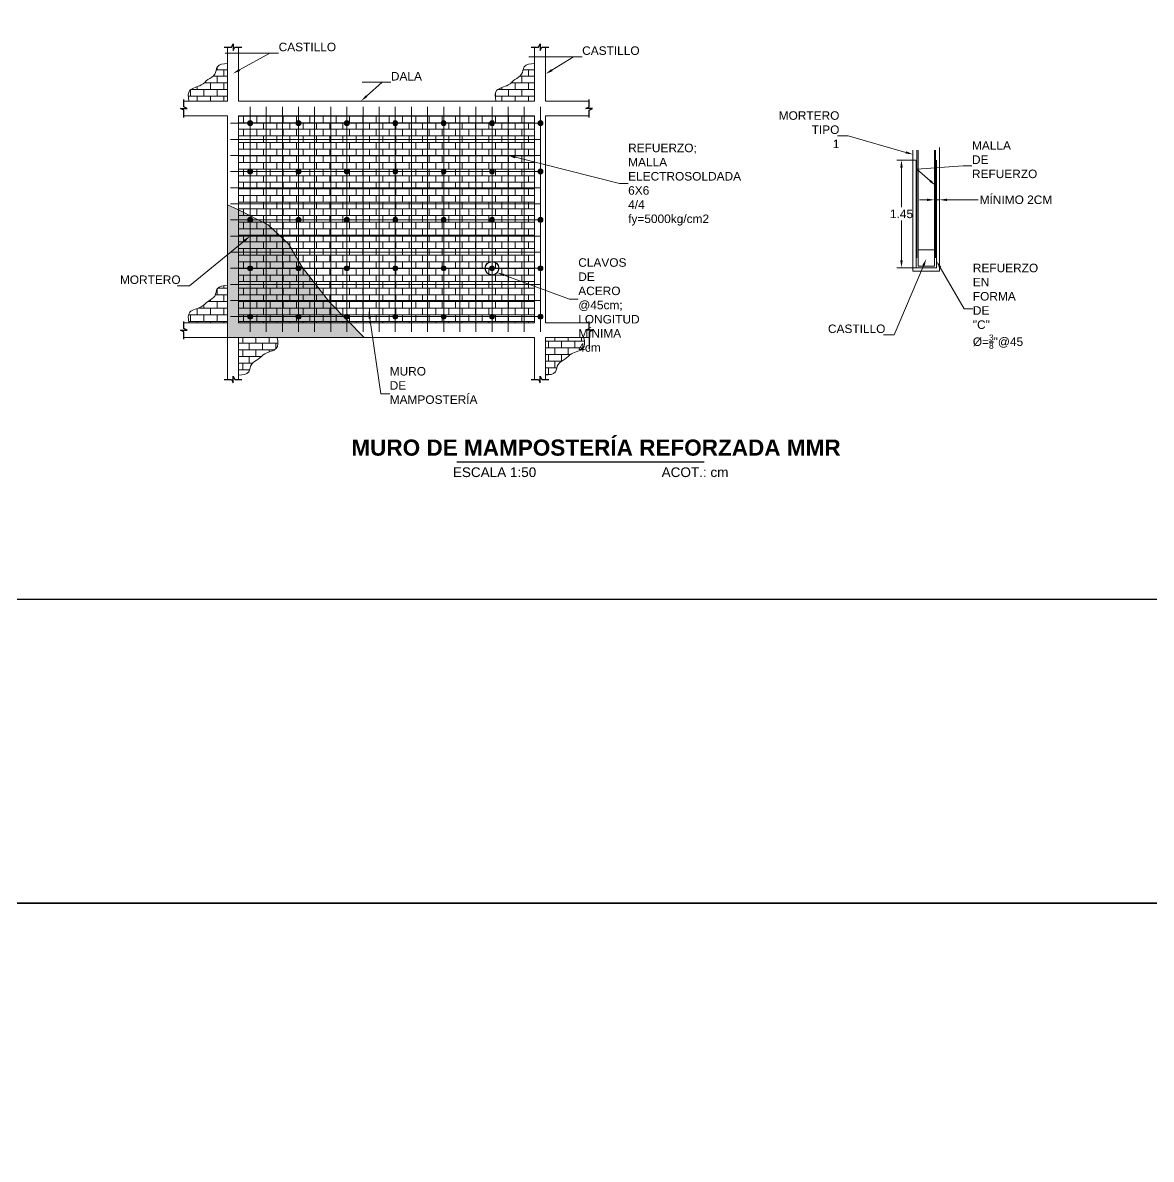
# Model space of a CAD drawing. Header units: metres. Extents: x 14 to 161, y 5 to 309.
# Drawn here: x 89.78 to 105.04, y 239.77 to 255.14 of the extents above; entities that cross this region are included whole.
import ezdxf
from ezdxf import colors
from ezdxf.entities.mleader import LeaderData, LeaderLine
from ezdxf.enums import TextEntityAlignment as Align
from ezdxf.math import Vec2, Vec3

# ---------------------------------------------------------------- set-up
doc = ezdxf.new("R2010")
doc.units = ezdxf.units.M
doc.header["$PDMODE"] = 35
for name, color, linetype, lineweight in [('.S-Refuerzo', 1, 'Continuous', 18), ('A-Acabados arquitectonicos', 254, 'Continuous', 20), ('E-Armado', 2, 'Continuous', 18), ('E-Concreto', 3, 'Continuous', 20), ('E-Hatch', 1, 'Continuous', 5)]:
    doc.layers.add(name, color=color, linetype=linetype, lineweight=lineweight)
for name, color, linetype in [('E-Cotas', 2, 'Continuous'), ('E-Pie', 1, 'Continuous'), ('E-Titulo', 2, 'Continuous')]:
    doc.layers.add(name, color=color, linetype=linetype)
doc.styles.add('General', font='arial.ttf', dxfattribs={"height": 2.3})
doc.styles.add('Texto_Minimo', font='arial.ttf', dxfattribs={"height": 1.8})
doc.styles.add('Titulos', font='', dxfattribs={"height": 6})
doc.styles.get('Titulos').set_extended_font_data('Arial', bold=True)
doc.dimstyles.new('Generales', dxfattribs={"dimscale": 0, "dimtxt": 2.3, "dimasz": 2, "dimexe": 1.25, "dimexo": 0.625, "dimtad": 0, "dimtih": 1, "dimtoh": 1, "dimzin": 1, "dimdsep": 46, "dimtxsty": 'General', "dimcen": 2, "dimclrd": 2, "dimclre": 2, "dimclrt": 3, "dimadec": 0, "dimazin": 0, "dimtfac": 1, "dimtmove": 0, "dimatfit": 3, "dimfxl": 1, "dimlwd": 13, "dimlwe": 13, "dimarcsym": 0})
pattern_1 = [(0, (57.20476356062562, 265.3420270072173), (0, 0.08958370026666665), []), (90, (57.20476356062562, 265.3420270072173), (-0.08958370026666665, 0.08958370026666665), [0.08958370026666665, -0.08958370026666665])]

# ---------------------------------------------------------------- blocks, each defined once
blk = doc.blocks.new('TITULO2')
blk.add_line((0.4850106241295311, -0.2910739699517073), (-0.664748140315389, -0.2910739699517073))
for tag, height, style, p in [('TÍTULO', 2.3, 'General', (-0.1142619689694587, -0.2232769924304909)), ('ESCALA', 0.045, 'Texto_Minimo', (-0.489101421398708, -0.3378050226422467)), ('ACOTACIÓN', 0.045, 'Texto_Minimo', (0.262998439188474, -0.3370171920734976))]:
    blk.add_attdef(tag, text='', height=height, dxfattribs=dict(style=style)).set_placement(p, align=Align.MIDDLE_CENTER)
blk = doc.blocks.new('clavos')
at = {"true_color": 0x707070}
h = blk.add_hatch(color=8, dxfattribs=at)
h.dxf.hatch_style = 1
edge = h.paths.add_edge_path()
edge.add_arc((0, 0), 0.01145398917878993, 0, 360)
at = {"layer": '.S-Refuerzo', "lineweight": 5}
blk.add_circle((0, 0), 0.01145398917878993, dxfattribs=at)
blk = doc.blocks.new('*U1091')
at = {"layer": '.S-Refuerzo', "xscale": 2.9068, "yscale": 2.9068, "zscale": 2.9068}
blk.add_blockref('clavos', (0, 0), dxfattribs=at)
blk = doc.blocks.new('*U1092')
at = {"layer": 'E-Armado', "color": 0, "linetype": 'ByBlock', "lineweight": -2, "transparency": 16777216}
for p in [(0, 0), (0.65403, 0), (1.30806, 0), (1.96209, 0), (2.61612, 0), (3.27015, 0), (3.92418, 0), (-4.004778730231717e-17, -0.65403, -0.65403), (0.65403, -0.65403, -0.65403), (1.30806, -0.65403, -0.65403), (1.96209, -0.65403, -0.65403), (2.61612, -0.65403, -0.65403), (3.27015, -0.65403, -0.65403), (3.92418, -0.65403, -0.65403), (-8.009557460463435e-17, -1.30806, -1.30806), (0.6540299999999999, -1.30806, -1.30806), (1.30806, -1.30806, -1.30806), (1.96209, -1.30806, -1.30806), (2.61612, -1.30806, -1.30806), (3.27015, -1.30806, -1.30806), (3.92418, -1.30806, -1.30806), (-1.201433619069515e-16, -1.96209, -1.96209), (0.6540299999999999, -1.96209, -1.96209), (1.30806, -1.96209, -1.96209), (1.96209, -1.96209, -1.96209), (2.61612, -1.96209, -1.96209), (3.27015, -1.96209, -1.96209), (3.92418, -1.96209, -1.96209), (-1.601911492092687e-16, -2.61612, -2.61612), (0.6540299999999999, -2.61612, -2.61612), (1.30806, -2.61612, -2.61612), (1.96209, -2.61612, -2.61612), (2.61612, -2.61612, -2.61612), (3.27015, -2.61612, -2.61612), (3.92418, -2.61612, -2.61612)]:
    blk.add_blockref('*U1091', p, dxfattribs=at)
blk = doc.blocks.new('*D1094')
at = {"layer": 'Defpoints', "color": 0, "transparency": 16777216}
for p in [(101.6648605137676, 253.2784724927177), (101.8910689175566, 253.2784724927177), (101.8910689175566, 251.8250724927177)]:
    blk.add_point(p, dxfattribs=at)
at = {"layer": 'E-Cotas', "color": 2, "linetype": 'Continuous', "lineweight": 13, "transparency": 16777216}
for p, q in [((101.8598189175566, 253.2784724927177), (101.6023605137676, 253.2784724927177)), ((101.6648605137676, 253.1784724927177), (101.6648605137676, 252.6417383863057)), ((101.6648605137676, 251.9250724927177), (101.6648605137676, 252.4618065991297)), ((101.8598189175566, 251.8250724927177), (101.6023605137676, 251.8250724927177))]:
    blk.add_line(p, q, dxfattribs=at)
at = {"layer": 'E-Cotas', "color": 2, "transparency": 16777216}
for points in [[(101.648193847101, 253.1784724927177), (101.6815271804343, 253.1784724927177), (101.6648605137676, 253.2784724927177)], [(101.648193847101, 251.9250724927177), (101.6815271804343, 251.9250724927177), (101.6648605137676, 251.8250724927177)]]:
    blk.add_solid(points, dxfattribs=at)
at = {"layer": 'E-Cotas', "color": 3, "transparency": 16777216, "insert": (101.6648605137677, 252.5517724927176), "char_height": 0.115, "attachment_point": 5, "style": 'General'}
blk.add_mtext('1.45', dxfattribs=at)
blk = doc.blocks.new('*D1093')
at = {"layer": 'Defpoints', "color": 0, "ltscale": 0.5, "transparency": 16777216}
for p in [(102.180324593722, 252.7427840902269), (102.1090789175563, 252.5919922515838), (102.180324593722, 252.5919922515838)]:
    blk.add_point(p, dxfattribs=at)
at = {"layer": 'E-Cotas', "color": 2, "linetype": 'Continuous', "lineweight": 13, "ltscale": 0.5, "transparency": 16777216}
for p, q in [((102.0090789175563, 252.7427840902269), (101.9090789175563, 252.7427840902269)), ((102.1090789175563, 252.6232422515838), (102.1090789175563, 252.8052840902269)), ((102.1090789175563, 252.7427840902269), (102.180324593722, 252.7427840902269)), ((102.180324593722, 252.6232422515838), (102.180324593722, 252.8052840902269)), ((102.280324593722, 252.7427840902269), (102.7022733873783, 252.7427840902269))]:
    blk.add_line(p, q, dxfattribs=at)
at = {"layer": 'E-Cotas', "color": 2, "ltscale": 0.5, "transparency": 16777216}
for points in [[(102.0090789175563, 252.7594507568936), (102.0090789175563, 252.7261174235602), (102.1090789175563, 252.7427840902269)], [(102.280324593722, 252.7594507568936), (102.280324593722, 252.7261174235602), (102.180324593722, 252.7427840902269)]]:
    blk.add_solid(points, dxfattribs=at)
at = {"layer": 'E-Cotas', "color": 3, "ltscale": 0.5, "transparency": 16777216, "insert": (103.2123501268053, 252.7427840902269), "char_height": 0.115, "attachment_point": 5, "style": 'General'}
blk.add_mtext('MÍNIMO 2CM', dxfattribs=at)

msp = doc.modelspace()

# ---------------------------------------------------------------- hatches: boundary and pattern name
at = {"layer": 'A-Acabados arquitectonicos', "true_color": 0x4a4a4a, "transparency": 33554605}
h = msp.add_hatch(color=251, dxfattribs=at)
h.dxf.hatch_style = 1
h.paths.add_polyline_path([(93.56318297982548, 251.8320139167628), (93.37837315567455, 252.1486376425551), (93.10209913866473, 252.4033043066887), (92.6904056939639, 252.6132316950058), (92.5527818615866, 252.6741021443741), (92.5527818615866, 250.8790303041738), (94.40192394325359, 250.8790303041738), (93.93611334540165, 251.3538662842383)])
at = {"layer": 'E-Hatch'}
h = msp.add_hatch(dxfattribs=at)
h.set_pattern_fill('AR-B816', color=8, scale=0.0004408646666666667)
h.set_pattern_definition(pattern_1)
edge = h.paths.add_edge_path()
edge.add_line((92.5527818615866, 254.0790292315089), (92.5527818615866, 254.5866399123988))
edge.add_spline(control_points=[(92.5527818615866, 254.5866399123989), (92.55244166065356, 254.5866082540201), (92.498531298203, 254.5815958271576), (92.39779051418162, 254.5734297625601), (92.39637624885523, 254.4238408865675), (92.2809363861127, 254.3752985862124), (92.19649614206622, 254.2726318371273), (92.0104285593149, 254.2519119797282), (92.01939794754824, 254.1380317003637), (92.03125983707145, 254.0790292315089)], knot_values=[0.09327237415157885, 0.09327237415157885, 0.09327237415157885, 0.09327237415157885, 0.09509576830072786, 0.3820790370325455, 0.5944538754670514, 0.8268645308848689, 1.059274933221785, 1.400278709465226, 1.706163683880507, 1.706163683880507, 1.706163683880507, 1.706163683880507], degree=3, periodic=0)
edge.add_line((92.03125983707145, 254.0790292315089), (92.55278186158613, 254.0790292315089))
h = msp.add_hatch(dxfattribs=at)
h.set_pattern_fill('AR-B816', color=8, scale=0.0004408646666666667)
h.set_pattern_definition(pattern_1)
edge = h.paths.add_edge_path()
edge.add_line((96.70277651847786, 254.0790292315089), (96.70277651847786, 254.5866399123988))
edge.add_spline(control_points=[(96.70277651847786, 254.5866399123989), (96.70243631754508, 254.5866082540201), (96.64852595509427, 254.5815958271576), (96.54778517107289, 254.5734297625601), (96.54637090574678, 254.4238408865675), (96.430931043004, 254.3752985862124), (96.34649079895752, 254.2726318371273), (96.16042321620617, 254.2519119797282), (96.16939260443951, 254.1380317003637), (96.18125449396271, 254.0790292315089)], knot_values=[0.09327237415157885, 0.09327237415157885, 0.09327237415157885, 0.09327237415157885, 0.09509576830072786, 0.3820790370325455, 0.5944538754670514, 0.8268645308848689, 1.059274933221785, 1.400278709465226, 1.706163683880507, 1.706163683880507, 1.706163683880507, 1.706163683880507], degree=3, periodic=0)
edge.add_line((96.18125449396271, 254.0790292315089), (96.70277651847739, 254.0790292315089))
h = msp.add_hatch(dxfattribs=at)
h.set_pattern_fill('AR-B816', color=8, scale=0.0004408646666666667)
h.set_pattern_definition(pattern_1)
h.paths.add_polyline_path([(92.70278166846205, 253.8790294890082), (96.70277651847786, 253.8790294890082), (96.70277651847786, 251.0790330939975), (92.70278166846205, 251.0790330939975)])
h = msp.add_hatch(dxfattribs=at)
h.set_pattern_fill('AR-B816', color=8, scale=0.0004408646666666667)
h.set_pattern_definition(pattern_1)
edge = h.paths.add_edge_path()
edge.add_line((92.5527818615866, 251.0790330939975), (92.5527818615866, 251.5866437748874))
edge.add_spline(control_points=[(92.5527818615866, 251.586643774887), (92.55244166065356, 251.5866121165087), (92.498531298203, 251.5815996896457), (92.39779051418162, 251.5734336250482), (92.39637624885523, 251.4238447490557), (92.2809363861127, 251.3753024487009), (92.19649614206622, 251.2726356996159), (92.0104285593149, 251.2519158422163), (92.01939794754824, 251.1380355628518), (92.03125983707145, 251.0790330939975)], knot_values=[0.09327237415157885, 0.09327237415157885, 0.09327237415157885, 0.09327237415157885, 0.09509576830072786, 0.3820790370325455, 0.5944538754670514, 0.8268645308848689, 1.059274933221785, 1.400278709465226, 1.706163683880507, 1.706163683880507, 1.706163683880507, 1.706163683880507], degree=3, periodic=0)
edge.add_line((92.03125983707145, 251.0790330939975), (92.55278186158645, 251.0790330939978))
h = msp.add_hatch(dxfattribs=at)
h.set_pattern_fill('AR-B816', color=8, scale=0.0004408646666666667)
h.set_pattern_definition([(0, (23.77845176758214, 275.7064789473066), (0, 0.08958370026666666), []), (90, (23.77845176758214, 275.7064789473066), (-0.08958370026666666, 0.08958370026666666), [0.08958370026666666, -0.08958370026666666])])
edge = h.paths.add_edge_path()
edge.add_line((92.70278166846256, 250.8776366611681), (92.70278166846256, 250.3700259802781))
edge.add_spline(control_points=[(92.70278166846256, 250.3700259802785), (92.70312186939509, 250.3700576386573), (92.75703223184564, 250.3750700655198), (92.85777301586754, 250.3832361301173), (92.85918728119364, 250.53282500611), (92.97462714393566, 250.5813673064646), (93.05906738798294, 250.6840340555501), (93.24513497073426, 250.7047539129492), (93.2361655825004, 250.8186341923137), (93.22430369297692, 250.8776366611681)], knot_values=[0.09327237415157885, 0.09327237415157885, 0.09327237415157885, 0.09327237415157885, 0.09509576830072786, 0.3820790370325455, 0.5944538754670514, 0.8268645308848689, 1.059274933221785, 1.400278709465226, 1.706163683880507, 1.706163683880507, 1.706163683880507, 1.706163683880507], degree=3, periodic=0)
edge.add_line((93.22430369297692, 250.8776366611681), (92.70278166846224, 250.8776366611681))
h = msp.add_hatch(dxfattribs=at)
h.set_pattern_fill('AR-B816', color=8, scale=0.0004408646666666667)
h.set_pattern_definition(pattern_1)
edge = h.paths.add_edge_path()
edge.add_line((96.84871624097508, 250.8776366611681), (96.84871624097508, 250.3700259802781))
edge.add_spline(control_points=[(96.84871624097508, 250.3700259802785), (96.8490564419076, 250.3700576386573), (96.90296680435867, 250.3750700655198), (97.00370758838056, 250.3832361301173), (97.0051218537059, 250.53282500611), (97.12056171644869, 250.5813673064646), (97.20500196049545, 250.6840340555501), (97.39106954324677, 250.7047539129492), (97.38210015501343, 250.8186341923137), (97.37023826549023, 250.8776366611681)], knot_values=[0.09327237415157885, 0.09327237415157885, 0.09327237415157885, 0.09327237415157885, 0.09509576830072786, 0.3820790370325455, 0.5944538754670514, 0.8268645308848689, 1.059274933221785, 1.400278709465226, 1.706163683880507, 1.706163683880507, 1.706163683880507, 1.706163683880507], degree=3, periodic=0)
edge.add_line((97.37023826549023, 250.8776366611681), (96.84871624097555, 250.8776366611681))

# ---------------------------------------------------------------- linework, layer by layer
at = {"layer": '.S-Refuerzo'}
for p, q in [((92.5527818615866, 250.8790303041738, 0.5903941945658087), (92.5527818615866, 252.6741021443741, -0.2792697868201088)), ((94.40192394325359, 250.8790303041738, 0.7801847537138578), (92.5527818615866, 250.8790303041738, 0.7801847537138578))]:
    msp.add_line(p, q, dxfattribs=at)
at = {"layer": '.S-Refuerzo', "elevation": 0.7801847537138578}
msp.add_lwpolyline([(92.5527818615866, 250.8790303041738), (94.40192394325359, 250.8790303041738), (93.93611334540165, 251.3538662842383), (93.56318297982548, 251.8320139167628), (93.37837315567455, 252.1486376425551), (93.10209913866473, 252.4033043066887), (92.6904056939639, 252.6132316950058), (92.5527818615866, 252.6741021443741), (92.5527818615866, 250.8790303041738)], dxfattribs=at)
at = {"layer": 'E-Armado'}
for p, q in [((92.85906171944015, 253.9984107688851, 0.7801847537138578), (92.85906171944015, 250.9570070402014, -1.835935246286141)), ((93.07707171944017, 253.9984107688851, 0.7801847537138578), (93.07707171944017, 250.9570070402014, -1.835935246286141)), ((93.29508171944042, 253.9984107688851, 0.7801847537138578), (93.29508171944042, 250.9570070402014, -1.835935246286141)), ((93.51309171944015, 253.9984107688851, 0.7801847537138578), (93.51309171944015, 250.9570070402014, -1.835935246286141)), ((93.73110171944043, 253.9984107688851, 0.780184753713856), (93.73110171944043, 250.9570070402014, -1.835935246286144)), ((93.94911171944017, 253.9984107688851, 0.780184753713856), (93.94911171944017, 250.9570070402014, -1.835935246286144)), ((94.16712171944016, 253.9984107688851, 0.7801847537138578), (94.16712171944016, 250.9570070402014, -1.835935246286141)), ((94.38513171944041, 253.9984107688851, 0.7801847537138578), (94.38513171944041, 250.9570070402014, -1.835935246286141)), ((94.60314171944015, 253.9984107688851, 0.7801847537138578), (94.60314171944015, 250.9570070402014, -1.835935246286141)), ((94.82115171944042, 253.9984107688851, 0.7801847537138578), (94.82115171944042, 250.9570070402014, -1.835935246286141)), ((95.03916171944016, 253.9984107688851, 0.7801847537138578), (95.03916171944016, 250.9570070402014, -1.835935246286141)), ((95.25717171944015, 253.9984107688851, 0.7801847537138578), (95.25717171944015, 250.9570070402014, -1.835935246286141)), ((95.47518171944043, 253.9984107688851, 0.7801847537138578), (95.47518171944043, 250.9570070402014, -1.835935246286141)), ((95.69319171944016, 253.9984107688851, 0.7801847537138578), (95.69319171944016, 250.9570070402014, -1.835935246286141)), ((95.91120171944041, 253.9984107688851, 0.7801847537138578), (95.91120171944041, 250.9570070402014, -1.835935246286141)), ((96.12921171944015, 253.9984107688851, 0.7801847537138578), (96.12921171944015, 250.9570070402014, -1.835935246286141)), ((96.34722171944017, 253.9984107688851, 0.7801847537138578), (96.34722171944017, 250.9570070402014, -1.835935246286141)), ((96.56523171944042, 253.9984107688851, 0.7801847537138578), (96.56523171944042, 250.9570070402014, -1.835935246286141)), ((96.78324171944016, 253.9984107688851, 0.7801847537138578), (96.78324171944016, 250.9570070402014, -1.835935246286141)), ((92.59289441367812, 253.7787214718176, 0.7801847537138578), (96.78324171944016, 253.7787214718176, 0.7801847537138578)), ((92.59289441367812, 253.5607114718177, 0.5621747537138564), (96.78324171944016, 253.5607114718177, 0.5621747537138564)), ((92.59289441367812, 253.3427014718177, 0.3441647537138586), (96.78324171944016, 253.3427014718177, 0.3441647537138586)), ((92.59289441367812, 253.1246914718176, 0.1261547537138554), (96.78324171944016, 253.1246914718176, 0.1261547537138554)), ((92.59289441367812, 252.9066814718176, -0.09185524628614417), (96.78324171944016, 252.9066814718176, -0.09185524628614417)), ((92.59289441367812, 252.6886714718177, -0.3098652462861438), (96.78324171944016, 252.6886714718177, -0.3098652462861438)), ((92.59289441367812, 252.4706614718177, -0.5278752462861434), (96.78324171944016, 252.4706614718177, -0.5278752462861434)), ((92.59289441367812, 252.2526514718176, -0.7458852462861429), (96.78324171944016, 252.2526514718176, -0.7458852462861429)), ((92.59289441367812, 252.0346414718176, -0.9638952462861425), (96.78324171944016, 252.0346414718176, -0.9638952462861425)), ((92.59289441367812, 251.8166314718177, -1.181905246286142), (96.78324171944016, 251.8166314718177, -1.181905246286142)), ((92.59289441367812, 251.5986214718177, -1.314523298837859), (96.78324171944016, 251.5986214718177, -1.314523298837859)), ((92.59289441367812, 251.3806114718177, -1.532533298837858), (96.78324171944016, 251.3806114718177, -1.532533298837858)), ((92.59289441367812, 251.1626014718177, -1.835935246286141), (96.78324171944016, 251.1626014718177, -1.835935246286141))]:
    msp.add_line(p, q, dxfattribs=at)
at = {"layer": 'E-Armado', "lineweight": 9}
for p, q in [((101.8733675290771, 251.9558784927176, 0.7801847537138578), (101.8733675290771, 253.4164189516935, 0.7801847537138578)), ((102.1267803060358, 251.9558784927176, 0.7801847537138578), (102.1267803060358, 253.4164189516935, 0.7801847537138578)), ((101.8621353616441, 253.2784724927176, 0.7801847537138578), (101.8621353616441, 251.8250724927176, 0.7801847537138578)), ((102.1384944918709, 253.2784724927176, 0.7801847537138578), (102.1384944918709, 251.8250724927176, 0.7801847537138578)), ((101.8621353616441, 251.8250724927176, 0.7801847537138578), (102.1384944918709, 251.8250724927176, 0.7801847537138578))]:
    msp.add_line(p, q, dxfattribs=at)
at = {"layer": 'E-Concreto', "lineweight": 5}
for p, q in [((101.8198232413908, 251.7756278165519, 0.7801847537138578), (101.8198232413908, 253.4164189516935, 0.7801847537138578)), ((101.8910689175565, 252.0648834927176, 0.7801847537138578), (101.8910689175565, 253.4164189516935, 0.7801847537138578)), ((102.1090789175563, 252.0648834927176, 0.7801847537138578), (102.1090789175563, 253.4164189516935, 0.7801847537138578)), ((102.180324593722, 251.7756278165519, 0.7801847537138578), (102.180324593722, 253.4490430295452, 0.7801847537138578)), ((101.8198232413908, 251.7756278165519, 0.7801847537138578), (102.180324593722, 251.7756278165519, 0.7801847537138578))]:
    msp.add_line(p, q, dxfattribs=at)
at = {"layer": 'E-Concreto'}
for p, q in [((91.96247036933886, 251.0790300466745, 0.7801847537138578), (92.5527818615866, 251.0790300466745, 0.7801847537138578)), ((96.85277632535332, 251.0790300466745, 0.7801847537138578), (97.44308781760105, 251.0790300466745, 0.7801847537138578))]:
    msp.add_line(p, q, dxfattribs=at)
at = {"layer": 'E-Concreto', "elevation": 0.7801847537138578}
for points in [[(91.96247036933886, 254.0790261841863), (92.5527818615866, 254.0790261841863), (92.5527818615866, 254.8088586732416)], [(92.70278166846205, 254.8088586732416), (92.70278166846205, 254.0790261841863), (96.70277651847786, 254.0790261841863), (96.70277651847786, 254.8088586732416)], [(96.85277632535332, 254.8088586732416), (96.85277632535332, 254.0790261841863), (97.44308781760105, 254.0790261841863)], [(91.96247036933886, 253.8790264416853), (92.5527818615866, 253.8790264416853), (92.5527818615866, 251.0790300466745)], [(97.44308781760105, 253.8790264416853), (96.85277632535332, 253.8790264416853), (96.85277632535332, 251.0790300466745)], [(91.96247036933886, 250.8790303041738), (92.5527818615866, 250.8790303041738), (92.5527818615866, 250.3112509290156)], [(92.70278166846205, 250.3112509290156), (92.70278166846205, 250.8790303041738), (96.70277651847786, 250.8790303041738), (96.70277651847786, 250.3112509290156)], [(96.85277632535332, 250.3112509290156), (96.85277632535332, 250.8790303041738), (97.44308781760105, 250.8790333514964)]]:
    msp.add_lwpolyline(points, dxfattribs=at)
msp.add_lwpolyline([(92.70278166846205, 253.8790264416853), (96.70277651847786, 253.8790264416853), (96.70277651847786, 251.0790300466745), (92.70278166846205, 251.0790300466745)], close=True, dxfattribs=at)
at = {"layer": 'E-Concreto', "lineweight": 5, "elevation": 0.7801847537138578}
msp.add_lwpolyline([(101.8910689175565, 251.8468734927175), (102.1090789175563, 251.8468734927175), (102.1090789175563, 252.0648834927176), (101.8910689175565, 252.0648834927176)], close=True, dxfattribs=at)
at = {"layer": 'E-Cotas'}
msp.add_line((97.44308781760105, 250.9565332517153, 0.7801847537138578), (97.44308781760105, 250.721376442278, 0.7801847537138578), dxfattribs=at)
at = {"layer": 'E-Cotas', "elevation": 0.7801847537138578}
for points in [[(92.50686165505257, 254.8088617205645), (92.60528179399307, 254.8088617205645), (92.6277817650242, 254.853861662627), (92.6277817650242, 254.7638617785017), (92.65028173605558, 254.8088617205645), (92.74781766276863, 254.8088617205645)], [(96.65685631194438, 254.8088617205645), (96.75527645088434, 254.8088617205645), (96.77777642191546, 254.853861662627), (96.77777642191546, 254.7638617785017), (96.80027639294684, 254.8088617205645), (96.89781231965989, 254.8088617205645)], [(91.96247036933886, 253.8581092502872), (91.96247036933886, 253.9565293892271), (91.91747042727661, 253.9790293602586), (92.00747031140162, 253.9790293602586), (91.96247036933886, 254.00152933129), (91.96247036933886, 254.0990652580027)], [(97.44308781760105, 253.8581092502872), (97.44308781760105, 253.9565293892271), (97.48808775966356, 253.9790293602586), (97.39808787553804, 253.9790293602586), (97.44308781760105, 254.00152933129), (97.44308781760105, 254.0990652580027)], [(91.96247036933886, 250.8581131127753), (91.96247036933886, 250.9565332517153), (91.91747042727661, 250.9790332227467), (92.00747031140162, 250.9790332227467), (91.96247036933886, 251.0015331937782), (91.96247036933886, 251.0990691204912)], [(97.44308781760105, 250.9565332517153), (97.48808775966356, 250.9790332227467), (97.39808787553804, 250.9790332227467), (97.44308781760105, 251.0015331937782), (97.44308781760105, 251.0990691204912)], [(92.50686165505257, 250.3112509290156), (92.60528179399307, 250.3112509290156), (92.6277817650242, 250.2662509869529), (92.6277817650242, 250.3562508710783), (92.65028173605558, 250.3112509290156), (92.74781766276863, 250.3112509290156)], [(96.65685631194438, 250.3112509290156), (96.75527645088434, 250.3112509290156), (96.77777642191546, 250.2662509869529), (96.77777642191546, 250.3562508710783), (96.80027639294684, 250.3112509290156), (96.89781231965989, 250.3112509290156)]]:
    msp.add_lwpolyline(points, dxfattribs=at)
at = {"layer": 'E-Cotas'}
msp.add_circle((96.12921171944015, 251.8166314718177, -1.181905246286142), 0.09124582691584848, dxfattribs=at)
at = {"layer": 'E-Hatch', "color": 8}
for points in [[(92.03125983707145, 254.0790292315089, 0.7801847537138578), (92.01939794754824, 254.1380317003637, 0.7801847537138578), (92.0104285593149, 254.2519119797279, 0.7801847537138578), (92.19649614206622, 254.2726318371273, 0.7801847537138578), (92.2809363861127, 254.3752985862124, 0.7801847537138578), (92.39637624885523, 254.4238408865675, 0.7801847537138578), (92.39779051418162, 254.5734297625601, 0.7801847537138578), (92.498531298203, 254.5815958271573, 0.7801847537138578), (92.55244166065356, 254.5866082540201, 0.7801847537138578), (92.5527818615866, 254.5866399123985, 0.7801847537138578)], [(96.18125449396271, 254.0790292315089, 0.7801847537138578), (96.16939260443951, 254.1380317003637, 0.7801847537138578), (96.16042321620617, 254.2519119797279, 0.7801847537138578), (96.34649079895752, 254.2726318371273, 0.7801847537138578), (96.430931043004, 254.3752985862124, 0.7801847537138578), (96.54637090574678, 254.4238408865675, 0.7801847537138578), (96.54778517107289, 254.5734297625601, 0.7801847537138578), (96.64852595509427, 254.5815958271573, 0.7801847537138578), (96.70243631754508, 254.5866082540201, 0.7801847537138578), (96.70277651847786, 254.5866399123985, 0.7801847537138578)], [(92.03125983707145, 251.0790330939975, 0.7801847537138578), (92.01939794754824, 251.1380355628518, 0.7801847537138578), (92.0104285593149, 251.2519158422163, 0.7801847537138578), (92.19649614206622, 251.2726356996159, 0.7801847537138578), (92.2809363861127, 251.3753024487009, 0.7801847537138578), (92.39637624885523, 251.4238447490557, 0.7801847537138578), (92.39779051418162, 251.5734336250482, 0.7801847537138578), (92.498531298203, 251.5815996896457, 0.7801847537138578), (92.55244166065356, 251.5866121165087, 0.7801847537138578), (92.5527818615866, 251.586643774887, 0.7801847537138578)], [(93.22430369297692, 250.8776366611681, 0.7801847537138578), (93.2361655825004, 250.8186341923139, 0.7801847537138578), (93.24513497073426, 250.7047539129497, 0.7801847537138578), (93.05906738798294, 250.6840340555501, 0.7801847537138578), (92.97462714393566, 250.5813673064646, 0.7801847537138578), (92.85918728119364, 250.53282500611, 0.7801847537138578), (92.85777301586754, 250.3832361301173, 0.7801847537138578), (92.75703223184564, 250.3750700655202, 0.7801847537138578), (92.70312186939509, 250.3700576386573, 0.7801847537138578), (92.70278166846256, 250.3700259802785, 0.7801847537138578)], [(97.37023826549023, 250.8776366611681, 0.7801847537138578), (97.38210015501343, 250.8186341923139, 0.7801847537138578), (97.39106954324677, 250.7047539129497, 0.7801847537138578), (97.20500196049545, 250.6840340555501, 0.7801847537138578), (97.12056171644869, 250.5813673064646, 0.7801847537138578), (97.0051218537059, 250.53282500611, 0.7801847537138578), (97.00370758838056, 250.3832361301173, 0.7801847537138578), (96.90296680435867, 250.3750700655202, 0.7801847537138578), (96.8490564419076, 250.3700576386573, 0.7801847537138578), (96.84871624097508, 250.3700259802785, 0.7801847537138578)]]:
    msp.add_open_spline(points, degree=3, knots=[0.09327237415157874, 0.09327237415157874, 0.09327237415157874, 0.09327237415157874, 0.3991573485668596, 0.7401611248103008, 0.972571527147217, 1.204982182565034, 1.41735702099954, 1.704340289731358, 1.706163683880507, 1.706163683880507, 1.706163683880507, 1.706163683880507], dxfattribs=at)
at = {"layer": 'E-Pie', "color": 1}
for points in [[(65.38178390248521, 308.8536608654675), (161.0067839024838, 308.8536608654675), (161.0067839024838, 243.2286608654674), (65.38178390248521, 243.2286608654674)], [(65.38178390248521, 243.2286608654674), (161.0067839024838, 243.2286608654674), (161.0067839024838, 177.6036608654674), (65.38178390248521, 177.6036608654674)]]:
    msp.add_lwpolyline(points, close=True, dxfattribs=at)
at = {"layer": 'E-Pie', "color": 5}
msp.add_lwpolyline([(69.65757815139585, 304.7411608654211), (69.65757815139585, 247.3411608654849), (156.9140927086548, 247.3411608654849), (156.9140927086548, 304.7411608654211)], close=True, dxfattribs=at)

# ---------------------------------------------------------------- block references
at = {"layer": 'E-Armado'}
msp.add_blockref('*U1092', (92.85906171944015, 253.7787214718176, 0.7801847537138578), dxfattribs=at)
at = {"layer": 'E-Titulo', "ltscale": 0.005}
ref = msp.add_blockref('TITULO2', (97.58512443300265, 250.0403898385277, 0.7801847537138578), dxfattribs=dict(at, xscale=2.9068, yscale=2.9068, zscale=2.9068))
ref.add_attrib('TÍTULO', 'MURO DE MAMPOSTERÍA REFORZADA MMR', dxfattribs={"layer": '0', "height": 0.21801, "style": 'Titulos'}).set_placement((97.53451161786637, 249.3913682769308, 0.7801847537138578), align=Align.MIDDLE_CENTER)
ref.add_attrib('ESCALA', 'ESCALA 1:50', dxfattribs={"layer": '0', "height": 0.130806, "style": 'Texto_Minimo'}).set_placement((96.163404421281, 249.0584581987113, 0.7801847537138578), align=Align.MIDDLE_CENTER)
ref.add_attrib('ACOTACIÓN', 'ACOT.: cm', dxfattribs={"layer": '0', "height": 0.130806, "style": 'Texto_Minimo'}).set_placement((98.8739007223424, 249.0584581987113, 0.7801847537138578), align=Align.MIDDLE_CENTER)

# ---------------------------------------------------------------- dimensions: what is measured, and where the dimension line sits
at = {"layer": 'E-Cotas'}
dim = msp.add_linear_dim(base=(101.6648605137676, 253.2784724927177, 0.7801847537138578), p1=(101.8910689175565, 251.8250724927176, 0.7801847537138578), p2=(101.8910689175565, 253.2784724927176, 0.7801847537138578), angle=90, dimstyle='Generales', dxfattribs=at)
dim.commit()
dim.dimension.update_dxf_attribs({"geometry": '*D1094', "text_midpoint": (101.6648605137677, 252.5517724927176, 0.7801847537138578)})
at = {"layer": 'E-Cotas', "ltscale": 0.5}
dim = msp.add_linear_dim(base=(102.180324593722, 252.7427840902269, 0.7801847537138578), p1=(102.1090789175563, 252.5919922515838, 0.7801847537138578), p2=(102.180324593722, 252.5919922515838, 0.7801847537138578), text='MÍNIMO 2CM', dimstyle='Generales', dxfattribs=at)
dim.commit()
dim.dimension.update_dxf_attribs({"geometry": '*D1093', "text_midpoint": (103.2123501268053, 252.7427840902269, 0.7801847537138578), "dimtype": 160})

# ---------------------------------------------------------------- leaders
ml = msp.add_multileader_mtext('Standard', dxfattribs=at)
ml.set_content('CASTILLO', color=3, style='General')
ml.set_leader_properties(color=2, linetype='Continuous', lineweight=15)
ml.build(insert=Vec2(0, 0))
ml.multileader.update_dxf_attribs({"text_left_attachment_type": 5, "text_right_attachment_type": 5, "dogleg_length": 2.351836699745036, "arrow_head_size": 0.1, "scale": 0.05})
ctx = ml.context
ctx.base_point, ctx.scale, ctx.char_height, ctx.arrow_head_size, ctx.landing_gap_size, ctx.plane_origin = Vec3(93.24415350525598, 254.7274776254134, 0.7801847537138578), 0.05, 0.115, 0.1, 0, Vec3(92.6277817650242, 254.4512335373946, 0.7801847537138578)
ctx.left_attachment, ctx.right_attachment = 5, 5
notes = []
notes.append((ctx, [(0, (1, 1, 0), (93.12656167026873, 254.7274776254134, 0.7801847537138578), (1, 0), 0.1175918349872518, [(0, [(92.6277817650242, 254.4512335373945, 0.7801847537138578)], 0, [])])]))
ctx.mtext.insert, ctx.mtext.flow_direction = Vec3(93.24415350525598, 254.8675171888514, 0.7801847537138578), 5
ml = msp.add_multileader_mtext('Standard', dxfattribs=at)
ml.set_content('CASTILLO', color=3, style='General')
ml.set_leader_properties(color=2, linetype='Continuous', lineweight=15)
ml.build(insert=Vec2(0, 0))
ml.multileader.update_dxf_attribs({"text_left_attachment_type": 5, "text_right_attachment_type": 5, "dogleg_length": 2.351836699745036, "arrow_head_size": 0.1, "scale": 0.05})
ctx = ml.context
ctx.base_point, ctx.scale, ctx.char_height, ctx.arrow_head_size, ctx.landing_gap_size, ctx.plane_origin = Vec3(97.3477255453393, 254.677897391785, 0.7801847537138578), 0.05, 0.115, 0.1, 0, Vec3(96.85277632535332, 254.443942428714, 0.7801847537138578)
ctx.left_attachment, ctx.right_attachment = 5, 5
notes.append((ctx, [(0, (1, 1, 0), (97.23013371035205, 254.677897391785, 0.7801847537138578), (1, 0), 0.1175918349872518, [(0, [(96.85277632535332, 254.443942428714, 0.7801847537138578)], 0, [])])]))
ctx.mtext.insert, ctx.mtext.flow_direction = Vec3(97.3477255453393, 254.817936955223, 0.7801847537138578), 5
ml = msp.add_multileader_mtext('Standard', dxfattribs=at)
ml.set_content('DALA', color=3, style='General')
ml.set_leader_properties(color=2, linetype='Continuous', lineweight=15)
ml.build(insert=Vec2(0, 0))
ml.multileader.update_dxf_attribs({"text_left_attachment_type": 5, "text_right_attachment_type": 5, "dogleg_length": 2.351836699745036, "arrow_head_size": 0.1, "scale": 0.05})
ctx = ml.context
ctx.base_point, ctx.scale, ctx.char_height, ctx.arrow_head_size, ctx.landing_gap_size, ctx.plane_origin = Vec3(94.76157598641365, 254.3333720497133, 0.7801847537138578), 0.05, 0.115, 0.1, 0, Vec3(94.35861543185328, 254.0790261841863, 0.7801847537138578)
ctx.left_attachment, ctx.right_attachment = 5, 5
notes.append((ctx, [(0, (1, 1, 0), (94.6439841514264, 254.3333720497133, 0.7801847537138578), (1, 0), 0.1175918349872518, [(0, [(94.35861543185318, 254.0790261841863, 0.7801847537138578)], 0, [])])]))
ctx.mtext.insert, ctx.mtext.flow_direction = Vec3(94.76157598641365, 254.4713720497133, 0.7801847537138578), 5
ml = msp.add_multileader_mtext('Standard', dxfattribs=at)
ml.set_content('MORTERO TIPO 1', color=3, style='General')
ml.set_leader_properties(color=2, linetype='Continuous', lineweight=15)
ml.build(insert=Vec2(0, 0))
ml.multileader.update_dxf_attribs({"text_left_attachment_type": 5, "text_right_attachment_type": 5, "dogleg_length": 2.351836699745036, "arrow_head_size": 0.1, "scale": 0.05})
ctx = ml.context
ctx.base_point, ctx.scale, ctx.char_height, ctx.arrow_head_size, ctx.landing_gap_size, ctx.plane_origin = Vec3(100.0237042434587, 253.6063927522496, 0.7801847537138578), 0.05, 0.115, 0.1, 0, Vec3(101.3205941182875, 253.1670906108656, 0.7801847537138578)
ctx.left_attachment, ctx.right_attachment, ctx.text_align_type = 5, 5, 2
notes.append((ctx, [(0, (1, 1, 0), (100.9432367332891, 253.6063927522496, 0.7801847537138578), (-1, 0), 0.1175918349872518, [(0, [(101.8198232413908, 253.3569934917435, 0.7801847537138578)], 0, [])])]))
ctx.mtext.insert, ctx.mtext.width, ctx.mtext.alignment, ctx.mtext.flow_direction = Vec3(100.8256448983018, 253.9401385457921, 0.7801847537138578), 0.5301841920656978, 3, 5
ml = msp.add_multileader_mtext('Standard', dxfattribs=at)
ml.set_content('\\A1;REFUERZO; MALLA ELECTROSOLDADA 6X6 4/4  fy=5000kg/cm2', color=3, style='General')
ml.set_leader_properties(color=2, linetype='Continuous', lineweight=15)
ml.build(insert=Vec2(0, 0))
ml.multileader.update_dxf_attribs({"text_left_attachment_type": 5, "text_right_attachment_type": 5, "dogleg_length": 2.351836699745036, "arrow_head_size": 0.1, "scale": 0.05})
ctx = ml.context
ctx.base_point, ctx.scale, ctx.char_height, ctx.arrow_head_size, ctx.landing_gap_size, ctx.plane_origin = Vec3(97.9694020302195, 252.9639403899555, 0.7801847537138578), 0.05, 0.115, 0.1, 0, Vec3(96.77777642191546, 253.187214340423, 0.7801847537138578)
ctx.left_attachment, ctx.right_attachment = 5, 5
notes.append((ctx, [(0, (1, 1, 0), (97.85181019523225, 252.9639403899555, 0.7801847537138578), (1, 0), 0.1175918349872518, [(0, [(96.34722171944017, 253.3427014718176, 0.7801847537138578)], 0, [])])]))
ctx.mtext.insert, ctx.mtext.width, ctx.mtext.flow_direction = Vec3(97.9694020302195, 253.502123655076, 0.7801847537138578), 1.73647314474543, 5
ml = msp.add_multileader_mtext('Standard', dxfattribs=at)
ml.set_content('MALLA DE REFUERZO', color=3, style='General')
ml.set_leader_properties(color=2, linetype='Continuous', lineweight=15)
ml.build(insert=Vec2(0, 0))
ml.multileader.update_dxf_attribs({"text_left_attachment_type": 5, "text_right_attachment_type": 5, "dogleg_length": 2.351836699745036, "arrow_head_size": 0.1, "scale": 0.05})
ctx = ml.context
ctx.base_point, ctx.scale, ctx.char_height, ctx.arrow_head_size, ctx.landing_gap_size, ctx.plane_origin = Vec3(102.6178665434608, 253.2030886034391, 0.7801847537138578), 0.05, 0.115, 0.1, 0, Vec3(102.1229173234751, 252.969133640368, 0.7801847537138578)
ctx.left_attachment, ctx.right_attachment = 5, 5
notes.append((ctx, [(0, (1, 1, 0), (102.5002747084736, 253.2030886034391, 0.7801847537138578), (1, 0), 0.1175918349872518, [(1, [(102.1267803060358, 252.9353206370131, 0.7801847537138578), (101.8733675290771, 253.155059583338, 0.7801847537138578)], 0, [])])]))
ctx.mtext.insert, ctx.mtext.width, ctx.mtext.flow_direction = Vec3(102.6178665434608, 253.5347948335437, 0.7801847537138578), 0.7777154707976104, 5
ml = msp.add_multileader_mtext('Standard', dxfattribs=at)
ml.set_content('\\A1;MORTERO', color=3, style='General')
ml.set_leader_properties(color=2, linetype='Continuous', lineweight=15)
ml.build(insert=Vec2(0, 0))
ml.multileader.update_dxf_attribs({"text_left_attachment_type": 5, "text_right_attachment_type": 5, "dogleg_length": 2.351836699745036, "arrow_head_size": 0.1, "scale": 0.05})
ctx = ml.context
ctx.base_point, ctx.scale, ctx.char_height, ctx.arrow_head_size, ctx.landing_gap_size, ctx.plane_origin = Vec3(91.11709033307598, 251.5794943145895, 0.7801847537138578), 0.05, 0.115, 0.1, 0, Vec3(92.67683195119045, 252.190166527228, 0.7801847537138578)
ctx.left_attachment, ctx.right_attachment, ctx.text_align_type = 5, 5, 2
notes.append((ctx, [(0, (1, 1, 0), (92.03662282290634, 251.5794943145895, 0.7801847537138578), (-1, 0), 0.1175918349872518, [(0, [(92.85906171944015, 252.2526514718176, 0.7801847537138578)], 0, [])])]))
ctx.mtext.insert, ctx.mtext.width, ctx.mtext.alignment, ctx.mtext.flow_direction = Vec3(91.91903098791909, 251.7195338780274, 0.7801847537138578), 0.8968684757856138, 3, 5
ml = msp.add_multileader_mtext('Standard', dxfattribs=at)
ml.set_content('\\A1;CLAVOS DE ACERO @45cm; LONGITUD MÍNIMA 4cm ', color=3, style='General')
ml.set_leader_properties(color=2, linetype='Continuous', lineweight=15)
ml.build(insert=Vec2(0, 0))
ml.multileader.update_dxf_attribs({"text_left_attachment_type": 5, "text_right_attachment_type": 5, "dogleg_length": 2.351836699745036, "arrow_head_size": 0.1, "scale": 0.05})
ctx = ml.context
ctx.base_point, ctx.scale, ctx.char_height, ctx.arrow_head_size, ctx.landing_gap_size, ctx.plane_origin = Vec3(97.2947494070066, 251.3977167534576, 0.7801847537138578), 0.05, 0.115, 0.1, 0, Vec3(96.53694844373524, 252.0083889660961, 0.7801847537138578)
ctx.left_attachment, ctx.right_attachment = 5, 5
notes.append((ctx, [(0, (1, 1, 0), (97.17715757201935, 251.3977167534576, 0.7801847537138578), (1, 0), 0.1175918349872518, [(0, [(96.19938726763584, 251.7583117207464, 0.7801847537138578)], 0, [])])]))
ctx.mtext.insert, ctx.mtext.width, ctx.mtext.flow_direction = Vec3(97.2947494070066, 251.952232215031, 0.7801847537138578), 1.722682667520051, 5
ml = msp.add_multileader_mtext('Standard', dxfattribs=at)
ml.set_content('CASTILLO', color=3, style='General')
ml.set_leader_properties(color=2, linetype='Continuous', lineweight=15)
ml.build(insert=Vec2(0, 0))
ml.multileader.update_dxf_attribs({"text_left_attachment_type": 5, "text_right_attachment_type": 5, "dogleg_length": 2.351836699745036, "arrow_head_size": 0.1, "scale": 0.05})
ctx = ml.context
ctx.base_point, ctx.scale, ctx.char_height, ctx.arrow_head_size, ctx.landing_gap_size, ctx.plane_origin = Vec3(100.6858585710436, 250.9160368810867, 0.7801847537138578), 0.05, 0.115, 0.1, 0, Vec3(101.9423494008525, 251.5086813476176, 0.7801847537138578)
ctx.left_attachment, ctx.right_attachment, ctx.text_align_type = 5, 5, 2
notes.append((ctx, [(0, (1, 1, 0), (101.5649920158535, 250.9160368810867, 0.7801847537138578), (-1, 0), 0.1175918349872518, [(0, [(102.0001163677216, 251.9436585156213, 0.7801847537138578)], 0, [])])]))
ctx.mtext.insert, ctx.mtext.width, ctx.mtext.alignment, ctx.mtext.flow_direction = Vec3(101.4474001808662, 251.0560764445246, 0.7801847537138578), 0.5301841920656978, 3, 5
ml = msp.add_multileader_mtext('Standard', dxfattribs=at)
ml.set_content('\\A1;REFUERZO EN FORMA DE "C" %%C={\\H0.7x;\\S3/8;}"@45', color=3, style='General')
ml.set_leader_properties(color=2, linetype='Continuous', lineweight=15)
ml.build(insert=Vec2(0, 0))
ml.multileader.update_dxf_attribs({"text_left_attachment_type": 5, "text_right_attachment_type": 5, "dogleg_length": 2.351836699745036, "arrow_head_size": 0.1, "scale": 0.05})
ctx = ml.context
ctx.base_point, ctx.scale, ctx.char_height, ctx.arrow_head_size, ctx.landing_gap_size, ctx.plane_origin = Vec3(102.629580729296, 251.2662410295416, 0.7801847537138578), 0.05, 0.115, 0.1, 0, Vec3(102.1346315093103, 251.8588854960725, 0.7801847537138578)
ctx.left_attachment, ctx.right_attachment = 5, 5
notes.append((ctx, [(0, (1, 1, 0), (102.5119888943088, 251.2662410295416, 0.7801847537138578), (1, 0), 0.1175918349872518, [(0, [(102.1384944918709, 251.9147481836866, 0.7801847537138578)], 0, [])])]))
ctx.mtext.insert, ctx.mtext.width, ctx.mtext.flow_direction = Vec3(102.629580729296, 251.8787559226748, 0.7801847537138578), 1.20302752341673, 5
ml = msp.add_multileader_mtext('Standard', dxfattribs=at)
ml.set_content('MURO DE MAMPOSTERÍA', color=3, style='General')
ml.set_leader_properties(color=2, linetype='Continuous', lineweight=15)
ml.build(insert=Vec2(0, 0))
ml.multileader.update_dxf_attribs({"text_left_attachment_type": 5, "text_right_attachment_type": 5, "dogleg_length": 2.351836699745036, "arrow_head_size": 0.1, "scale": 0.05})
ctx = ml.context
ctx.base_point, ctx.scale, ctx.char_height, ctx.arrow_head_size, ctx.landing_gap_size, ctx.plane_origin = Vec3(94.74544009421115, 250.1206646577557, 0.7801847537138578), 0.05, 0.115, 0.1, 0, Vec3(94.47613818399861, 251.2348976877148, 0.7801847537138578)
ctx.left_attachment, ctx.right_attachment = 5, 5
notes.append((ctx, [(0, (1, 1, 0), (94.6278482592239, 250.1206646577557, 0.7801847537138578), (1, 0), 0.1175918349872518, [(0, [(94.46234414345602, 251.2348976877148, 0.7801847537138578)], 0, [])])]))
ctx.mtext.insert, ctx.mtext.width, ctx.mtext.flow_direction = Vec3(94.74544009421115, 250.4813954444769, 0.7801847537138578), 0.8802494329635173, 5
for ctx, leaders in notes:
    for number, flags, end, landing, length, lines in leaders:
        leader = LeaderData()
        leader.index, (leader.has_last_leader_line, leader.has_dogleg_vector, leader.attachment_direction) = number, flags
        leader.last_leader_point, leader.dogleg_vector, leader.dogleg_length = Vec3(end), Vec3(landing), length
        for number, points, colour, breaks in lines:
            line = LeaderLine()
            line.index, line.vertices, line.color, line.breaks = number, Vec3.list(points), colors.encode_raw_color(colour), breaks
            leader.lines.append(line)
        ctx.leaders.append(leader)

doc.saveas('drawing.dxf')
